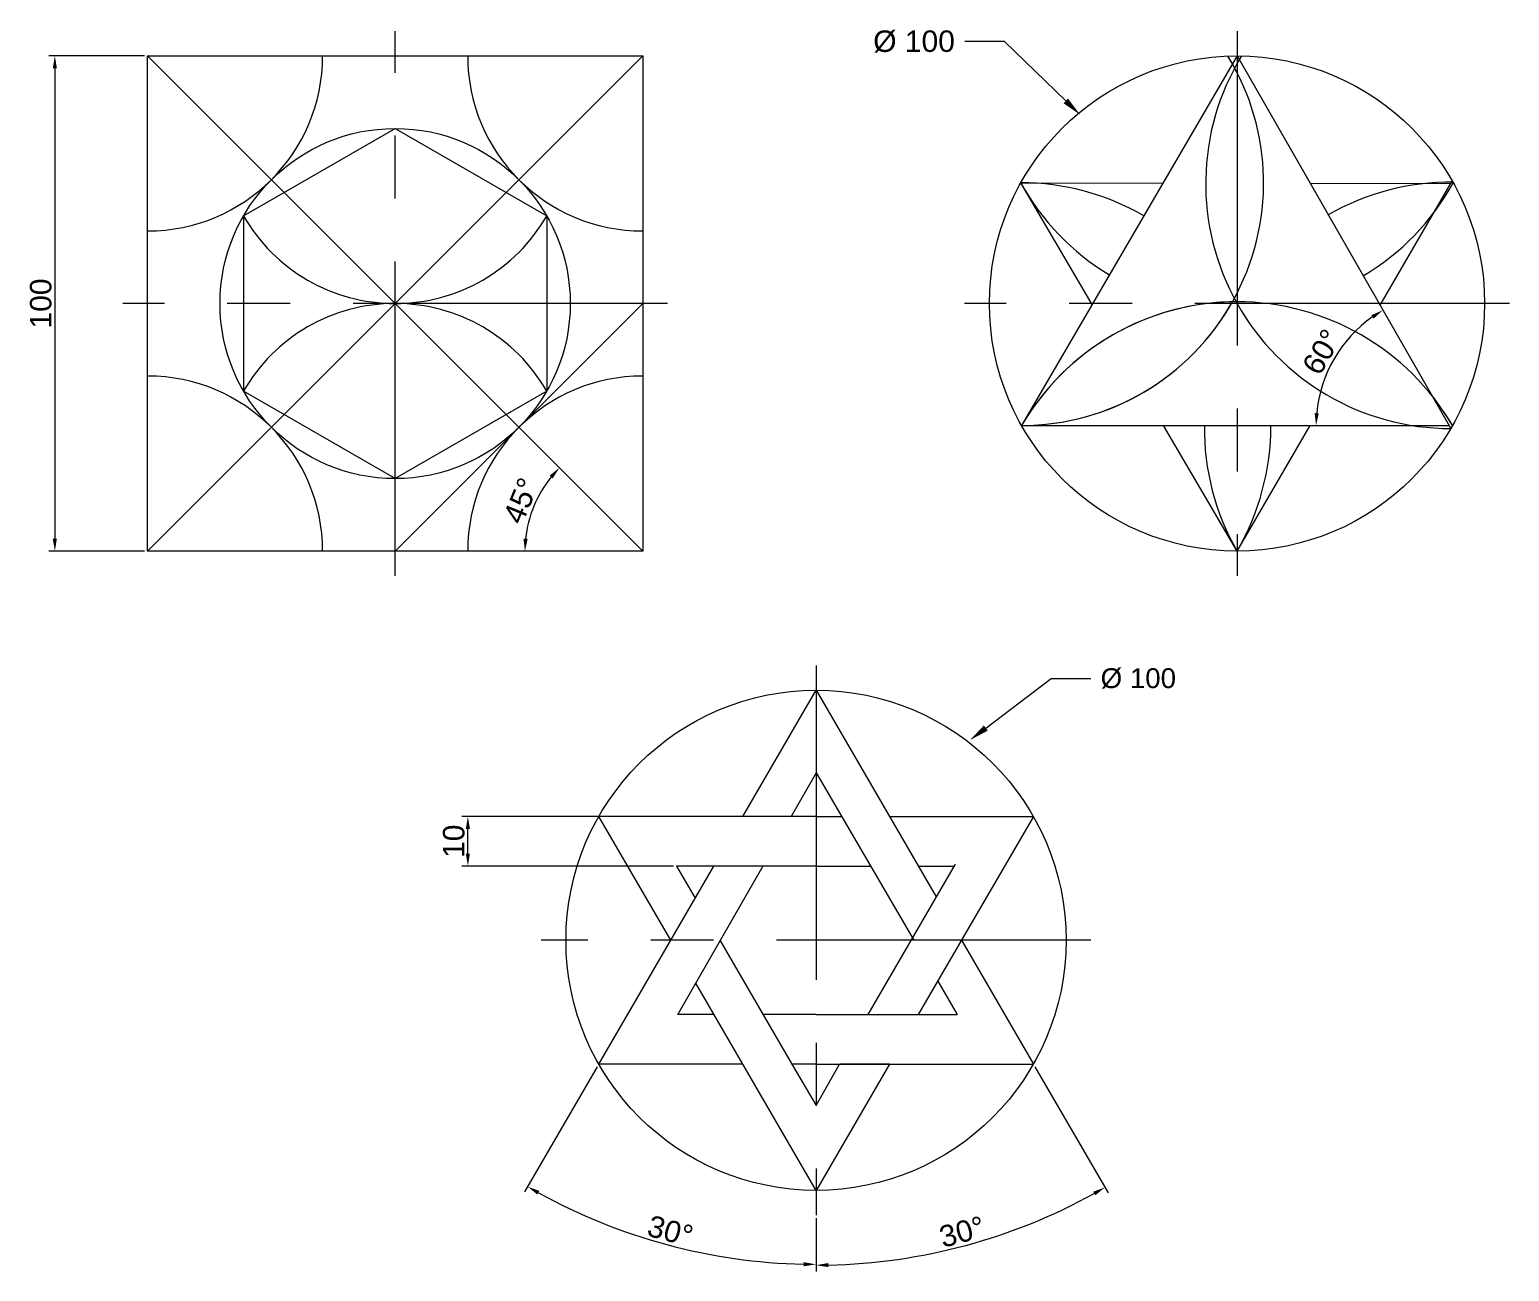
# Model space of a CAD drawing. Header units: millimetres. Extents: x 2033 to 3773, y 1865 to 2319.
# Drawn here: x 2033.5 to 2332.3, y 2067.9 to 2318.6 of the extents above; entities that cross this region are included whole.
import ezdxf
from ezdxf import colors
from ezdxf.entities.mleader import LeaderData, LeaderLine
from ezdxf.math import Vec2, Vec3

# ---------------------------------------------------------------- set-up
doc = ezdxf.new("R2010")
doc.units = ezdxf.units.MM
doc.linetypes.add('CENTER2', pattern=[28.575, 19.05, -3.175, 3.175, -3.175])
doc.linetypes.add('CENTERX2', pattern=[101.6, 63.5, -12.7, 12.7, -12.7])
doc.styles.get("Standard").update_dxf_attribs({"font": 'arial.ttf'})
doc.dimstyles.new('ISO-25', dxfattribs={"dimtxt": 2.5, "dimasz": 2.5, "dimexe": 1.25, "dimexo": 0.625, "dimtad": 1, "dimtxsty": 'Standard', "dimcen": 2.5, "dimadec": 0, "dimazin": 0, "dimtfac": 1, "dimtmove": 0, "dimatfit": 3, "dimfxl": 1, "dimarcsym": 0})

# ---------------------------------------------------------------- blocks, each defined once
blk = doc.blocks.new('*D1')
at = {"color": 0, "lineweight": -2, "transparency": 16777216}
for p, q in [((2056.66, 2313.32), (2037.32, 2313.32)), ((2038.57, 2310.82), (2038.57, 2215.82)), ((2056.66, 2213.32), (2037.32, 2213.32))]:
    blk.add_line(p, q, dxfattribs=at)
at = {"color": 0, "transparency": 16777216}
for points in [[(2038.15, 2310.82), (2038.98, 2310.82), (2038.57, 2313.32)], [(2038.15, 2215.82), (2038.98, 2215.82), (2038.57, 2213.32)]]:
    blk.add_solid(points, dxfattribs=at)
at = {"layer": 'Defpoints', "color": 0, "transparency": 16777216}
for p in [(2057.28, 2313.32), (2038.57, 2213.32), (2057.28, 2213.32)]:
    blk.add_point(p, dxfattribs=at)
at = {"color": 0, "transparency": 16777216, "insert": (2035.73, 2263.32), "char_height": 2.5, "attachment_point": 5, "rotation": 90}
blk.add_mtext('{\\H1.73332x;100}', dxfattribs=at)
blk = doc.blocks.new('*D2')
at = {"color": 0, "lineweight": -2, "transparency": 16777216}
blk.add_arc((2157.28, 2213.32), 23.79, 141.0227, 173.9773, dxfattribs=at)
at = {"color": 0, "transparency": 16777216}
for points in [[(2138.48, 2228.56), (2139.1, 2228), (2140.46, 2230.14)], [(2134.04, 2215.79), (2133.2, 2215.83), (2133.49, 2213.32)]]:
    blk.add_solid(points, dxfattribs=at)
at = {"layer": 'Defpoints', "color": 0, "transparency": 16777216}
for p in [(2057.28, 2313.32), (2136.68, 2225.21), (2057.28, 2213.32), (2157.28, 2213.32), (2157.28, 2213.32)]:
    blk.add_point(p, dxfattribs=at)
at = {"color": 0, "transparency": 16777216, "insert": (2132.69, 2223.5), "char_height": 2.5, "attachment_point": 5, "rotation": 67.5}
blk.add_mtext('{\\H1.73332x;45°}', dxfattribs=at)
blk = doc.blocks.new('*D3')
at = {"color": 0, "lineweight": -2, "transparency": 16777216}
blk.add_arc((2320.1, 2238.67), 26.85, 125.1725, 174.6629, dxfattribs=at)
at = {"color": 0, "transparency": 16777216}
for points in [[(2304.41, 2260.97), (2304.85, 2260.26), (2306.74, 2261.96)], [(2293.78, 2241.15), (2292.95, 2241.18), (2293.25, 2238.67)]]:
    blk.add_solid(points, dxfattribs=at)
at = {"layer": 'Defpoints', "color": 0, "transparency": 16777216}
for p in [(2277.28, 2313.32), (2299.56, 2255.96), (2233.78, 2238.67), (2320.1, 2238.67), (2320.44, 2238.07)]:
    blk.add_point(p, dxfattribs=at)
at = {"color": 0, "transparency": 16777216, "insert": (2294.41, 2253.55), "char_height": 2.5, "attachment_point": 5, "rotation": 59.9177}
blk.add_mtext('{\\H1.73332x;60°}', dxfattribs=at)
blk = doc.blocks.new('*D6')
at = {"color": 0, "lineweight": -2, "transparency": 16777216}
for p, q in [((2163.16, 2159.72), (2120.72, 2159.72)), ((2121.97, 2152.22), (2121.97, 2157.22)), ((2163.47, 2149.72), (2120.72, 2149.72))]:
    blk.add_line(p, q, dxfattribs=at)
at = {"color": 0, "transparency": 16777216}
for points in [[(2121.55, 2157.22), (2122.38, 2157.22), (2121.97, 2159.72)], [(2121.55, 2152.22), (2122.38, 2152.22), (2121.97, 2149.72)]]:
    blk.add_solid(points, dxfattribs=at)
at = {"layer": 'Defpoints', "color": 0, "transparency": 16777216}
for p in [(2121.97, 2159.72), (2163.79, 2159.72), (2164.1, 2149.72)]:
    blk.add_point(p, dxfattribs=at)
at = {"color": 0, "transparency": 16777216, "insert": (2119.13, 2154.72), "char_height": 2.5, "attachment_point": 5, "rotation": 90}
blk.add_mtext('{\\H1.73332x;10}', dxfattribs=at)
blk = doc.blocks.new('*D7')
at = {"color": 0, "lineweight": -2, "transparency": 16777216}
for p, q in [((2236.47, 2109.18), (2251.25, 2083.75)), ((2192.28, 2078.6), (2192.28, 2067.86))]:
    blk.add_line(p, q, dxfattribs=at)
blk.add_arc((2192.28, 2185.22), 116.11, 271.2337, 298.9295, dxfattribs=at)
at = {"color": 0, "transparency": 16777216}
for points in [[(2248.24, 2083.96), (2248.66, 2083.24), (2250.63, 2084.83)], [(2194.79, 2068.72), (2194.78, 2069.55), (2192.28, 2069.11)]]:
    blk.add_solid(points, dxfattribs=at)
at = {"layer": 'Defpoints', "color": 0, "transparency": 16777216}
for p in [(2192.28, 2190.22), (2221.63, 2134.72), (2236.16, 2109.72), (2192.28, 2079.22), (2212.55, 2070.89)]:
    blk.add_point(p, dxfattribs=at)
at = {"color": 0, "transparency": 16777216, "insert": (2221.76, 2075.85), "char_height": 2.5, "attachment_point": 5, "rotation": 15.0816}
blk.add_mtext('{\\H1.73332x;30°}', dxfattribs=at)
blk = doc.blocks.new('*D8')
at = {"color": 0, "lineweight": -2, "transparency": 16777216}
for p, q in [((2148.09, 2109.18), (2133.4, 2083.9)), ((2192.28, 2078.6), (2192.28, 2068.03))]:
    blk.add_line(p, q, dxfattribs=at)
blk.add_arc((2192.28, 2185.22), 115.94, 241.0723, 268.7645, dxfattribs=at)
at = {"color": 0, "transparency": 16777216}
for points in [[(2136, 2083.38), (2136.41, 2084.11), (2134.03, 2084.98)], [(2189.79, 2069.72), (2189.78, 2068.89), (2192.28, 2069.28)]]:
    blk.add_solid(points, dxfattribs=at)
at = {"layer": 'Defpoints', "color": 0, "transparency": 16777216}
for p in [(2192.28, 2190.22), (2171.65, 2149.72), (2148.41, 2109.72), (2192.28, 2079.22), (2152.42, 2076.35)]:
    blk.add_point(p, dxfattribs=at)
at = {"color": 0, "transparency": 16777216, "insert": (2162.85, 2076.01), "char_height": 2.5, "attachment_point": 5, "rotation": 344.9184}
blk.add_mtext('{\\H1.73332x;30°}', dxfattribs=at)

msp = doc.modelspace()

# ---------------------------------------------------------------- linework, layer by layer
at = {"linetype": 'CENTERX2'}
for p, q in [((2107.283, 2208.316), (2107.283, 2318.316)), ((2277.283, 2318.316), (2277.283, 2208.316)), ((2162.283, 2263.316), (2052.283, 2263.316)), ((2332.283, 2263.316), (2222.283, 2263.316)), ((2192.283, 2190.22), (2192.283, 2079.223)), ((2247.782, 2134.721), (2136.784, 2134.721))]:
    msp.add_line(p, q, dxfattribs=at)
for p, q in [((2057.283, 2313.316), (2157.283, 2313.316)), ((2057.283, 2213.316), (2057.283, 2313.316)), ((2057.283, 2213.316), (2157.283, 2313.316)), ((2157.283, 2213.316), (2057.283, 2313.316)), ((2157.283, 2313.316), (2157.283, 2213.316)), ((2277.283, 2313.316), (2233.781, 2238.667)), ((2277.283, 2313.316), (2320.44, 2238.067)), ((2076.665, 2280.993), (2107.283, 2298.671)), ((2107.283, 2298.671), (2137.902, 2280.993)), ((2233.626, 2287.688), (2262.322, 2287.643)), ((2248.039, 2263.134), (2233.626, 2287.688)), ((2292.034, 2287.596), (2320.44, 2287.551)), ((2306.154, 2262.977), (2320.734, 2288.055)), ((2076.665, 2280.993), (2076.665, 2245.638)), ((2137.902, 2280.993), (2137.902, 2245.638)), ((2107.283, 2213.316), (2157.283, 2263.316)), ((2107.283, 2227.96), (2076.665, 2245.638)), ((2137.902, 2245.638), (2107.283, 2227.96)), ((2233.781, 2238.667), (2320.096, 2238.667)), ((2277.283, 2213.316), (2262.402, 2238.667)), ((2277.283, 2213.316), (2292.022, 2238.667)), ((2157.283, 2213.316), (2057.283, 2213.316)), ((2177.465, 2159.721), (2192.283, 2185.22)), ((2192.283, 2185.22), (2216.523, 2143.51)), ((2192.283, 2168.55), (2187.232, 2159.721)), ((2192.283, 2168.55), (2212.032, 2134.721)), ((2192.283, 2159.721), (2148.407, 2159.721)), ((2162.936, 2134.721), (2148.407, 2159.721)), ((2192.283, 2159.721), (2197.437, 2159.721)), ((2207.102, 2159.721), (2236.16, 2159.721)), ((2236.16, 2159.721), (2212.914, 2119.721)), ((2148.407, 2109.721), (2171.653, 2149.721)), ((2192.283, 2149.721), (2164.096, 2149.721)), ((2164.096, 2149.721), (2164.218, 2149.721)), ((2164.096, 2149.721), (2167.879, 2143.228)), ((2181.51, 2149.721), (2164.314, 2119.668)), ((2192.283, 2149.721), (2203.275, 2149.721)), ((2220.356, 2150.113), (2202.715, 2119.721)), ((2212.914, 2149.721), (2220.129, 2149.721)), ((2172.834, 2134.721), (2187.396, 2109.721)), ((2221.631, 2134.721), (2236.16, 2109.721)), ((2192.283, 2084.223), (2167.97, 2126.058)), ((2216.842, 2126.482), (2220.789, 2119.721)), ((2171.653, 2119.721), (2164.344, 2119.721)), ((2192.283, 2119.721), (2181.571, 2119.721)), ((2192.283, 2119.721), (2220.789, 2119.721)), ((2177.465, 2109.721), (2148.407, 2109.721)), ((2192.283, 2109.721), (2187.396, 2109.721)), ((2187.396, 2109.721), (2187.465, 2109.721)), ((2187.396, 2109.721), (2192.283, 2101.331)), ((2192.283, 2109.721), (2236.16, 2109.721)), ((2207.102, 2109.721), (2192.283, 2084.223)), ((2192.283, 2101.331), (2197.043, 2109.721)), ((2207.102, 2109.721), (2197.102, 2109.721))]:
    msp.add_line(p, q)
at = {"linetype": 'CENTER2'}
msp.add_line((2192.283, 2122.942), (2192.283, 2122.996), dxfattribs=at)
for centre, radius in [((2277.283, 2263.316), 50), ((2107.283, 2263.316), 35.355), ((2192.283, 2134.721), 50.499)]:
    msp.add_circle(centre, radius)
for centre, radius, start, end in [((2057.283, 2313.316), 35.355, 270, 0), ((2157.283, 2313.316), 35.355, 180, 270), ((2233.626, 2287.688), 49.021, 270.18096, 31.47171), ((2320.44, 2287.551), 49.484, 148.63366, 270), ((2233.626, 2287.688), 49.021, 27.05414, 31.47171), ((2233.781, 2238.667), 49.021, 59.7678, 90.18096), ((2277.283, 2311.76), 49.854, 208.87143, 238.86773), ((2320.44, 2238.067), 49.751, 89.50636, 119.83545), ((2277.283, 2311.76), 49.854, 300.7248, 331.12857), ((2107.283, 2298.671), 35.355, 210, 330), ((2107.283, 2227.96), 35.355, 30, 150), ((2277.283, 2213.316), 50.351, 30.2322, 149.7678), ((2233.626, 2287.688), 49.021, 270.18096, 330.64537), ((2277.283, 2213.316), 50.351, 91.05854, 149.7678), ((2233.781, 2238.667), 49.021, 30.18096, 30.18578), ((2057.283, 2213.316), 35.355, 0, 90), ((2157.283, 2213.316), 35.355, 90, 180), ((2277.283, 2213.316), 50.351, 30.2322, 38.6857), ((2320.44, 2238.067), 49.751, 179.30889, 209.83545), ((2233.781, 2238.667), 50.351, 329.7678, 0), ((2233.781, 2238.667), 49.021, 330.64537, 330.69949)]:
    msp.add_arc(centre, radius, start, end)

# ---------------------------------------------------------------- dimensions: what is measured, and where the dimension line sits
for base, p1, p2, picture, middle in [((2038.567, 2213.316), (2057.283, 2313.316), (2057.283, 2213.316), '*D1', (2035.73, 2263.316)), ((2121.965, 2159.717), (2164.096, 2149.721), (2163.787, 2159.717), '*D6', (2119.128, 2154.719))]:
    dim = msp.add_linear_dim(base=base, p1=p1, p2=p2, angle=90, text='{\\H1.73332x;<>}', dimstyle='ISO-25')
    dim.commit()
    dim.dimension.update_dxf_attribs({"geometry": picture, "text_midpoint": middle})
for base, line1, line2, picture, middle in [((2136.677, 2225.213), ((2157.283, 2213.316), (2057.283, 2313.316)), ((2157.283, 2213.316), (2057.283, 2213.316)), '*D2', (2132.687, 2223.504)), ((2299.562, 2255.964), ((2277.283, 2313.316), (2320.44, 2238.067)), ((2233.781, 2238.667), (2320.096, 2238.667)), '*D3', (2294.409, 2253.547)), ((2152.422, 2076.346), ((2148.407, 2109.721), (2171.653, 2149.721)), ((2192.283, 2190.22), (2192.283, 2079.223)), '*D8', (2162.855, 2076.013)), ((2212.554, 2070.892), ((2221.631, 2134.721), (2236.16, 2109.721)), ((2192.283, 2190.22), (2192.283, 2079.223)), '*D7', (2221.756, 2075.849))]:
    dim = msp.add_angular_dim_2l(base=base, line1=line1, line2=line2, text='{\\H1.73332x;<>}', dimstyle='ISO-25')
    dim.commit()
    dim.dimension.update_dxf_attribs({"geometry": picture, "text_midpoint": middle})

# ---------------------------------------------------------------- leaders
ml = msp.add_multileader_mtext('Standard')
ml.set_content('Ø 100', color=256)
ml.set_leader_properties()
ml.build(insert=Vec2(0, 0))
ctx = ml.context
ctx.base_point, ctx.char_height, ctx.plane_origin = Vec3(2202.353, 2316.203), 4.3333, Vec3(2245.583, 2301.451)
ctx.text_align_type = 2
notes = []
notes.append((ctx, [(0, (1, 1, 0), (2230.309, 2316.203), (-1, 0), 8, [(0, [(2245.583, 2301.451)], 0, [])])]))
ctx.mtext.insert, ctx.mtext.width, ctx.mtext.alignment, ctx.mtext.flow_direction = Vec3(2220.309, 2318.457), 17.81471, 3, 5
ml = msp.add_multileader_mtext('Standard')
ml.set_content('Ø 100', color=256)
ml.set_leader_properties()
ml.build(insert=Vec2(0, 0))
ctx = ml.context
ctx.base_point, ctx.plane_origin = Vec3(2247.743, 2187.579), Vec3(2223.371, 2175.17)
notes.append((ctx, [(0, (1, 1, 0), (2239.743, 2187.579), (1, 0), 8, [(0, [(2223.371, 2175.17)], 0, [])])]))
ctx.mtext.insert, ctx.mtext.width, ctx.mtext.flow_direction = Vec3(2249.743, 2189.659), 21.7347, 5
for ctx, leaders in notes:
    for number, flags, end, landing, length, lines in leaders:
        leader = LeaderData()
        leader.index, (leader.has_last_leader_line, leader.has_dogleg_vector, leader.attachment_direction) = number, flags
        leader.last_leader_point, leader.dogleg_vector, leader.dogleg_length = Vec3(end), Vec3(landing), length
        for number, points, colour, breaks in lines:
            line = LeaderLine()
            line.index, line.vertices, line.color, line.breaks = number, Vec3.list(points), colors.encode_raw_color(colour), breaks
            leader.lines.append(line)
        ctx.leaders.append(leader)

doc.saveas('drawing.dxf')
